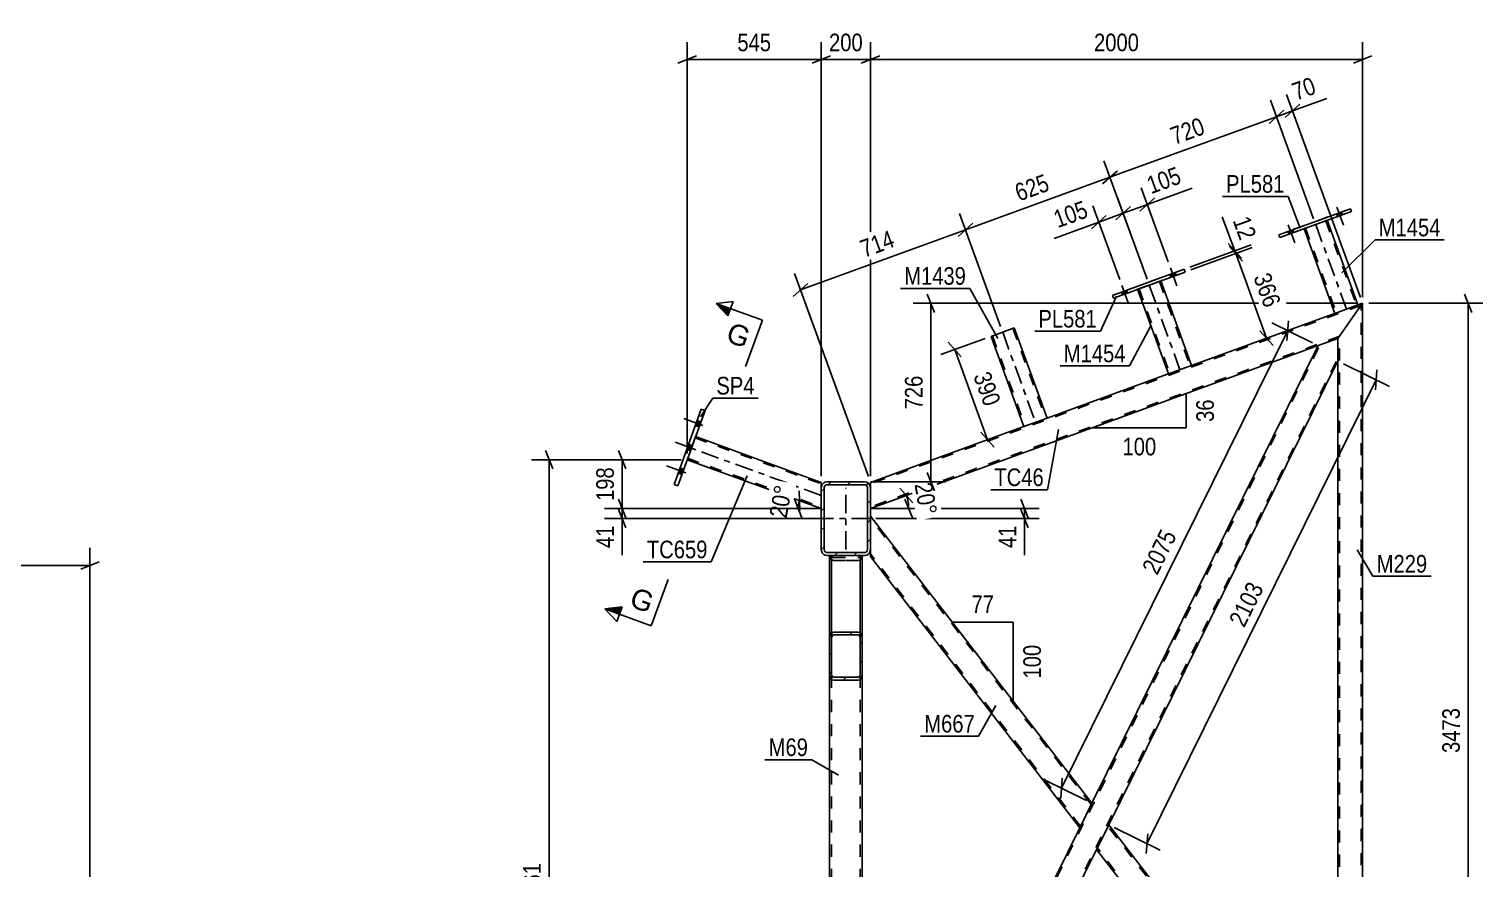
# Model space of a CAD drawing. Header units: millimetres. Extents: x -109 to 1080, y -501 to 340.
# Drawn here: x 662.5 to 898.9, y 49.4 to 186 of the extents above; entities that cross this region are included whole.
import ezdxf

# ---------------------------------------------------------------- set-up
doc = ezdxf.new("R2010")
doc.units = ezdxf.units.MM
doc.linetypes.add('DXK_LINE_DOT2', pattern=[3.9198, 1.9599, -1.9599])
doc.linetypes.add('DXK_LINE_DOT3', pattern=[5.9187, 2.979, -0.9799, 0.9799, -0.9799])
doc.styles.add('Arial', font='ARIAL.TTF', dxfattribs={"height": 0.2})
doc.styles.add('Arial Narrow', font='ARIALN.TTF', dxfattribs={"height": 0.2})

# ---------------------------------------------------------------- blocks, each defined once
blk = doc.blocks.new('Part-389666448-4046 - 3895')
at = {"color": 2, "linetype": 'Continuous'}
for p, q in [((835.34, 60.09), (799.33, 106.76)), ((799.33, 100.21), (799.33, 101.31)), ((833.37, 56.09), (799.33, 100.21)), ((835.34, 60.09), (833.37, 56.09))]:
    blk.add_line(p, q, dxfattribs=at)
at = {"color": 7, "linetype": 'DXK_LINE_DOT2'}
for p, q in [((799.33, 101.31), (799.33, 106.76)), ((835.22, 59.85), (799.33, 106.37)), ((833.49, 56.33), (799.33, 100.61))]:
    blk.add_line(p, q, dxfattribs=at)
blk = doc.blocks.new('Part-389666448-23709 - 3895')
at = {"color": 2, "linetype": 'Continuous'}
for p, q in [((865.72, 152.51), (877.37, 156.75)), ((877.53, 156.3), (865.88, 152.05)), ((877.37, 156.75), (877.37, 156.75)), ((877.37, 156.75), (877.53, 156.3)), ((865.72, 152.51), (865.72, 152.51)), ((865.72, 152.51), (865.88, 152.05))]:
    blk.add_line(p, q, dxfattribs=at)
at = {"color": 7, "linetype": 'DXK_LINE_DOT2'}
for p, q in [((877.37, 156.75), (865.72, 152.51)), ((877.53, 156.3), (865.88, 152.05))]:
    blk.add_line(p, q, dxfattribs=at)
blk = doc.blocks.new('Part-389666448-23708 - 3895')
at = {"color": 7, "linetype": 'DXK_LINE_DOT2'}
for p, q in [((869.83, 153.49), (873.58, 154.86)), ((873.58, 154.86), (869.83, 153.49)), ((873.36, 154.78), (873.36, 154.78)), ((873.36, 154.78), (878.36, 141.02)), ((873.58, 154.86), (873.58, 154.86)), ((869.83, 153.49), (869.83, 153.49)), ((869.83, 153.49), (869.83, 153.49)), ((869.83, 153.49), (869.83, 153.49)), ((870.05, 153.58), (870.05, 153.58)), ((870.05, 153.58), (875.05, 139.82)), ((878.58, 141.1), (874.82, 139.73)), ((874.82, 139.73), (874.82, 139.73)), ((878.34, 141.01), (878.3, 141)), ((878.58, 141.1), (878.58, 141.1)), ((878.58, 141.1), (878.58, 141.1)), ((878.58, 141.1), (878.58, 141.1)), ((878.58, 141.1), (878.58, 141.1))]:
    blk.add_line(p, q, dxfattribs=at)
at = {"color": 7, "linetype": 'DXK_LINE_DOT3'}
blk.add_line((871.71, 154.18), (876.7, 140.42), dxfattribs=at)
at = {"color": 2, "linetype": 'Continuous'}
for p, q in [((878.58, 141.1), (873.58, 154.86)), ((869.83, 153.49), (874.82, 139.73)), ((878.58, 141.1), (874.82, 139.73))]:
    blk.add_line(p, q, dxfattribs=at)
blk = doc.blocks.new('Bolt-389666448-3901 - 3895')
at = {"linetype": 'Continuous'}
for points in [[(771.46, 121.25), (771.76, 122.08), (771.16, 122.3), (770.86, 121.47)], [(771.46, 121.25), (771.76, 122.08), (771.16, 122.3), (770.86, 121.47)], [(771.46, 121.25), (771.76, 122.08), (771.16, 122.3), (770.86, 121.47)], [(770.06, 117.4), (770.36, 118.23), (769.76, 118.44), (769.46, 117.62)], [(770.06, 117.4), (770.36, 118.23), (769.76, 118.44), (769.46, 117.62)], [(768.66, 113.55), (768.96, 114.37), (768.36, 114.59), (768.06, 113.76)], [(768.66, 113.55), (768.96, 114.37), (768.36, 114.59), (768.06, 113.76)], [(768.66, 113.55), (768.96, 114.37), (768.36, 114.59), (768.06, 113.76)]]:
    blk.add_hatch(color=1, dxfattribs=at).paths.add_polyline_path(points)
at = {"color": 1, "linetype": 'Continuous'}
for p, q in [((772.1, 121.49), (768.98, 122.62)), ((772.1, 121.49), (768.98, 122.62)), ((772.1, 121.49), (768.98, 122.62)), ((771.46, 121.25), (770.86, 121.47)), ((771.46, 121.25), (770.86, 121.47)), ((771.46, 121.25), (770.86, 121.47)), ((771.76, 122.08), (771.16, 122.3)), ((771.76, 122.08), (771.16, 122.3)), ((771.76, 122.08), (771.16, 122.3)), ((770.7, 117.63), (767.58, 118.77)), ((770.7, 117.63), (767.58, 118.77)), ((770.36, 118.23), (769.76, 118.44)), ((770.36, 118.23), (769.76, 118.44)), ((770.06, 117.4), (769.46, 117.62)), ((770.06, 117.4), (769.46, 117.62)), ((769.3, 113.78), (766.18, 114.92)), ((769.3, 113.78), (766.18, 114.92)), ((769.3, 113.78), (766.18, 114.92)), ((768.66, 113.55), (768.06, 113.76)), ((768.66, 113.55), (768.06, 113.76)), ((768.66, 113.55), (768.06, 113.76)), ((768.96, 114.37), (768.36, 114.59)), ((768.96, 114.37), (768.36, 114.59)), ((768.96, 114.37), (768.36, 114.59))]:
    blk.add_line(p, q, dxfattribs=at)
blk = doc.blocks.new('Part-389666448-4035 - 3895')
at = {"color": 7, "linetype": 'DXK_LINE_DOT2'}
for p, q in [((797.97, 100.35), (792.69, 100.35)), ((792.69, 100.35), (792.69, 83.62)), ((792.71, 100.35), (792.74, 100.14)), ((793.01, 83.62), (793.01, 100.35)), ((793.01, 100.35), (793.03, 100.35)), ((793.03, 100.32), (793.03, 100.35)), ((793.08, 99.62), (793.21, 99.59)), ((793.33, 100.02), (793.21, 100.06)), ((793.21, 99.59), (793.33, 99.55)), ((793.33, 100.02), (797.33, 100.02)), ((797.33, 99.55), (793.33, 99.55)), ((797.45, 100.06), (797.33, 100.02)), ((797.33, 99.55), (797.57, 99.62)), ((797.63, 100.35), (797.62, 100.32)), ((797.65, 83.62), (797.65, 100.35)), ((797.92, 100.14), (797.95, 100.35)), ((797.97, 83.62), (797.97, 100.35))]:
    blk.add_line(p, q, dxfattribs=at)
for centre, radius, start, end in [((793.58, 100.33), 0.863, 192.9985, 235.0231), ((793.45, 100.41), 0.432, 192.9985, 235.0231), ((797.2, 100.41), 0.432, 304.9769, 347.0015), ((797.08, 100.33), 0.863, 304.9769, 347.0015)]:
    blk.add_arc(centre, radius, start, end, dxfattribs=at)
blk = doc.blocks.new('Part-389666448-4039 - 3895')
at = {"color": 2, "linetype": 'Continuous'}
for p, q in [((836.33, 53.05), (838.06, 56.56)), ((875.33, 8.26), (838.06, 56.56)), ((836.09, 52.57), (836.33, 53.05)), ((872.35, 5.57), (836.09, 52.57)), ((875.33, 6.89), (875.33, 8.26))]:
    blk.add_line(p, q, dxfattribs=at)
at = {"color": 7, "linetype": 'DXK_LINE_DOT2'}
for p, q in [((875.33, 7.87), (837.94, 56.32)), ((836.11, 52.6), (836.33, 53.05)), ((872.58, 5.66), (836.21, 52.81)), ((875.16, 6.6), (872.35, 5.57)), ((875.17, 7.06), (874.93, 6.84)), ((875.16, 6.6), (874.93, 6.84)), ((875.33, 6.89), (875.17, 7.06))]:
    blk.add_line(p, q, dxfattribs=at)
blk = doc.blocks.new('Part-389666448-3912 - 3895')
at = {"linetype": 'Continuous'}
h = blk.add_hatch(dxfattribs=at)
h.set_pattern_fill('', scale=0.7, style=0, pattern_type=0)
h.set_pattern_definition([(45, (791.3278, 101.3105), (-1.57154, 1.57154), [])])
h.paths.add_polyline_path([(791.33, 111.39), (791.33, 101.31), (791.4, 100.94), (791.61, 100.63), (791.92, 100.42), (792.29, 100.35), (798.37, 100.35), (798.74, 100.42), (799.05, 100.63), (799.25, 100.94), (799.33, 101.31), (799.33, 111.39), (799.25, 111.76), (799.05, 112.07), (798.74, 112.28), (798.37, 112.35), (792.29, 112.35), (791.92, 112.28), (791.61, 112.07), (791.4, 111.76)])
h.paths.add_polyline_path([(791.95, 111.73), (792.1, 111.83), (792.29, 111.87), (798.37, 111.87), (798.55, 111.83), (798.71, 111.73), (798.81, 111.57), (798.85, 111.39), (798.85, 101.31), (798.81, 101.13), (798.71, 100.97), (798.55, 100.87), (798.37, 100.83), (792.29, 100.83), (792.1, 100.87), (791.95, 100.97), (791.84, 101.13), (791.81, 101.31), (791.81, 111.39), (791.84, 111.57)])
at = {"color": 2, "linetype": 'Continuous'}
for p, q in [((791.4, 111.76), (791.33, 111.39)), ((791.33, 101.31), (791.33, 111.39)), ((791.81, 111.39), (791.84, 111.57)), ((791.81, 101.31), (791.81, 111.39)), ((792.29, 112.35), (791.92, 112.28)), ((792.1, 111.83), (792.29, 111.87)), ((792.29, 112.35), (798.37, 112.35)), ((792.29, 111.87), (798.37, 111.87)), ((798.74, 112.28), (798.37, 112.35)), ((798.37, 111.87), (798.55, 111.83)), ((798.81, 111.57), (798.85, 111.39)), ((798.85, 101.31), (798.85, 111.39)), ((799.33, 111.39), (799.25, 111.76)), ((799.33, 101.31), (799.33, 111.39)), ((791.33, 101.31), (791.4, 100.94)), ((791.84, 101.13), (791.81, 101.31)), ((791.92, 100.42), (792.29, 100.35)), ((792.29, 100.83), (792.1, 100.87)), ((792.29, 100.83), (798.37, 100.83)), ((792.29, 100.35), (798.37, 100.35)), ((798.55, 100.87), (798.37, 100.83)), ((798.37, 100.35), (798.74, 100.42)), ((798.85, 101.31), (798.81, 101.13)), ((799.25, 100.94), (799.33, 101.31))]:
    blk.add_line(p, q, dxfattribs=at)
at = {"color": 7, "linetype": 'DXK_LINE_DOT3'}
for p, q in [((795.33, 101.35), (795.33, 111.35)), ((790.33, 106.35), (800.33, 106.35))]:
    blk.add_line(p, q, dxfattribs=at)
at = {"color": 2, "linetype": 'Continuous'}
for centre, radius, start, end in [((792.29, 111.39), 0.96, 112.5, 157.5), ((792.29, 111.39), 0.48, 112.5, 157.5), ((798.37, 111.39), 0.48, 22.5, 67.5), ((798.37, 111.39), 0.96, 22.5, 67.5), ((792.29, 101.31), 0.96, 202.5, 247.5), ((792.29, 101.31), 0.48, 202.5, 247.5), ((798.37, 101.31), 0.48, 292.5, 337.5), ((798.37, 101.31), 0.96, 292.5, 337.5)]:
    blk.add_arc(centre, radius, start, end, dxfattribs=at)
blk = doc.blocks.new('Part-389666448-3950 - 3895')
at = {"color": 7, "linetype": 'DXK_LINE_DOT2'}
for p, q in [((770.9, 119.69), (769.53, 115.93)), ((770.81, 119.47), (791.33, 112)), ((769.61, 116.16), (791.33, 108.25)), ((791.33, 112.11), (791.33, 112.25)), ((791.33, 108), (791.33, 111.39))]:
    blk.add_line(p, q, dxfattribs=at)
at = {"color": 2, "linetype": 'Continuous'}
for p, q in [((770.9, 119.69), (791.33, 112.25)), ((769.53, 115.93), (791.33, 108)), ((791.33, 112.25), (791.33, 112.22)), ((791.33, 112.22), (791.33, 112.11)), ((791.33, 112.11), (791.33, 111.39))]:
    blk.add_line(p, q, dxfattribs=at)
at = {"color": 7, "linetype": 'DXK_LINE_DOT3'}
blk.add_line((791.33, 110.13), (770.21, 117.81), dxfattribs=at)
blk = doc.blocks.new('Part-389666448-3956 - 3895')
at = {"color": 7, "linetype": 'DXK_LINE_DOT2'}
for p, q in [((797.97, 100.35), (792.69, 100.35)), ((792.69, 81.05), (792.69, 100.35)), ((793.01, -15.25), (793.01, 100.35)), ((797.65, -15.25), (797.65, 100.35)), ((797.97, 81.05), (797.97, 100.35)), ((792.69, -15.25), (792.69, 4.05)), ((797.97, -15.25), (797.97, 4.05)), ((792.69, -15.25), (797.97, -15.25))]:
    blk.add_line(p, q, dxfattribs=at)
at = {"color": 2, "linetype": 'Continuous'}
for p, q in [((792.69, 4.05), (792.69, 81.05)), ((797.97, 4.05), (797.97, 81.05))]:
    blk.add_line(p, q, dxfattribs=at)
blk = doc.blocks.new('Part-389666448-4038 - 3895')
at = {"color": 2, "linetype": 'Continuous'}
for p, q in [((875.33, 135.66), (872.1, 134.48)), ((875.33, 135.66), (875.33, 131.99)), ((872.1, 134.48), (835.34, 60.09)), ((875.33, 131.99), (838.06, 56.56)), ((798.12, -15.25), (833.37, 56.09)), ((799.83, -20.82), (836.09, 52.57))]:
    blk.add_line(p, q, dxfattribs=at)
at = {"color": 7, "linetype": 'DXK_LINE_DOT2'}
for p, q in [((798.39, -15.25), (872.43, 134.6)), ((799.5, -20.94), (875.33, 132.53)), ((835.34, 60.09), (833.37, 56.09)), ((838.06, 56.56), (836.09, 52.57)), ((798.37, -15.25), (798.12, -15.25)), ((798.63, -15.3), (798.37, -15.25)), ((798.74, -15.32), (798.63, -15.3)), ((798.63, -15.3), (798.74, -15.32)), ((798.63, -15.3), (798.74, -15.32)), ((798.74, -15.32), (798.63, -15.3)), ((799.33, -16.21), (799.25, -15.84)), ((799.25, -15.84), (799.33, -16.21)), ((799.25, -15.84), (799.33, -16.21)), ((799.33, -16.21), (799.25, -15.84)), ((799.33, -21), (799.33, -16.21)), ((799.33, -21), (799.83, -20.82))]:
    blk.add_line(p, q, dxfattribs=at)
blk.add_arc((798.37, -16.21), 0.96, 22.5, 67.5, dxfattribs=at)
blk.add_arc((798.37, -16.21), 0.96, 22.5, 67.5, dxfattribs=at)
blk.add_arc((798.37, -16.21), 0.96, 22.5, 67.5, dxfattribs=at)
blk.add_arc((798.37, -16.21), 0.96, 22.5, 67.5, dxfattribs=at)
blk = doc.blocks.new('Bolt-389666448-23714 - 3895')
at = {"linetype": 'Continuous'}
for points in [[(848.84, 146.36), (848.01, 146.06), (848.18, 145.61), (849, 145.91)], [(840.95, 143.49), (840.12, 143.19), (840.28, 142.74), (841.11, 143.04)]]:
    blk.add_hatch(color=1, dxfattribs=at).paths.add_polyline_path(points)
at = {"color": 1, "linetype": 'Continuous'}
for p, q in [((848.08, 147.15), (849.15, 144.22)), ((840.19, 144.28), (841.26, 141.35)), ((848.01, 146.06), (848.18, 145.61)), ((848.84, 146.36), (849, 145.91)), ((840.12, 143.19), (840.28, 142.74)), ((840.95, 143.49), (841.11, 143.04))]:
    blk.add_line(p, q, dxfattribs=at)
blk = doc.blocks.new('Part-389666448-3996 - 3895')
at = {"color": 7, "linetype": 'DXK_LINE_DOT2'}
for p, q in [((879.09, 141.03), (799.33, 112)), ((878.58, 141.1), (875.1, 139.83)), ((879.19, 141.17), (879.33, 141.37)), ((875.57, 136), (799.33, 108.25)), ((875.33, 135.66), (872.1, 134.48)), ((851.52, 131.25), (848.04, 129.98)), ((828.03, 122.7), (824.55, 121.43)), ((799.33, 112.25), (799.33, 112.22)), ((799.33, 112.22), (799.33, 112.1)), ((799.33, 111.39), (799.33, 108))]:
    blk.add_line(p, q, dxfattribs=at)
at = {"color": 2, "linetype": 'Continuous'}
for p, q in [((875.1, 139.83), (851.52, 131.25)), ((879.33, 141.37), (875.33, 135.66)), ((879.33, 141.37), (878.58, 141.1)), ((872.1, 134.48), (799.33, 108)), ((848.04, 129.98), (828.03, 122.7)), ((824.55, 121.43), (799.33, 112.25)), ((799.33, 112.25), (799.33, 111.74)), ((799.33, 111.74), (799.33, 111.39))]:
    blk.add_line(p, q, dxfattribs=at)
blk = doc.blocks.new('Part-389666448-4012 - 3895')
at = {"color": 2, "linetype": 'Continuous'}
for p, q in [((771.83, 124.14), (767.39, 111.92)), ((767.99, 111.7), (772.43, 123.92)), ((771.83, 124.14), (772.43, 123.92)), ((767.39, 111.92), (767.99, 111.7))]:
    blk.add_line(p, q, dxfattribs=at)
blk = doc.blocks.new('Part-389666448-4033 - 3895')
at = {"linetype": 'Continuous'}
h = blk.add_hatch(dxfattribs=at)
h.set_pattern_fill('', scale=0.7, style=0, pattern_type=0)
h.set_pattern_definition([(45, (792.6878, 81.046), (-1.57154, 1.57154), [])])
h.paths.add_polyline_path([(792.69, 86.97), (792.69, 81.05), (792.74, 80.68), (792.88, 80.38), (793.08, 80.17), (793.33, 80.1), (797.33, 80.1), (797.57, 80.17), (797.78, 80.38), (797.92, 80.68), (797.97, 81.05), (797.97, 86.97), (797.92, 87.34), (797.78, 87.64), (797.57, 87.85), (797.33, 87.92), (793.33, 87.92), (793.08, 87.85), (792.88, 87.64), (792.74, 87.34)])
h.paths.add_polyline_path([(793.1, 87.31), (793.21, 87.41), (793.33, 87.45), (797.33, 87.45), (797.45, 87.41), (797.55, 87.31), (797.62, 87.16), (797.65, 86.97), (797.65, 81.05), (797.62, 80.86), (797.55, 80.71), (797.45, 80.61), (797.33, 80.57), (793.33, 80.57), (793.21, 80.61), (793.1, 80.71), (793.03, 80.86), (793.01, 81.05), (793.01, 86.97), (793.03, 87.16)])
at = {"color": 2, "linetype": 'Continuous'}
for p, q in [((792.69, 86.97), (792.69, 100.35)), ((797.97, 86.97), (797.97, 100.35)), ((793.33, 87.92), (793.08, 87.85)), ((793.21, 87.41), (793.33, 87.45)), ((793.33, 87.92), (797.33, 87.92)), ((793.33, 87.45), (797.33, 87.45)), ((797.57, 87.85), (797.33, 87.92)), ((797.33, 87.45), (797.45, 87.41)), ((792.74, 87.34), (792.69, 86.97)), ((792.69, 81.05), (792.69, 86.97)), ((793.01, 86.97), (793.03, 87.16)), ((793.01, 81.05), (793.01, 86.97)), ((797.62, 87.16), (797.65, 86.97)), ((797.65, 81.05), (797.65, 86.97)), ((797.97, 86.97), (797.92, 87.34)), ((797.97, 81.05), (797.97, 86.97)), ((792.69, 81.05), (792.74, 80.68)), ((793.03, 80.86), (793.01, 81.05)), ((793.33, 80.57), (793.21, 80.61)), ((793.33, 80.57), (797.33, 80.57)), ((797.45, 80.61), (797.33, 80.57)), ((797.65, 81.05), (797.62, 80.86)), ((797.92, 80.68), (797.97, 81.05)), ((793.08, 80.17), (793.33, 80.1)), ((793.33, 80.1), (797.33, 80.1)), ((797.33, 80.1), (797.57, 80.17))]:
    blk.add_line(p, q, dxfattribs=at)
at = {"color": 7, "linetype": 'DXK_LINE_DOT2'}
for p, q in [((792.69, 100.35), (797.97, 100.35)), ((792.74, 100.14), (792.71, 100.35)), ((793.01, 81.05), (793.01, 100.35)), ((793.03, 100.35), (793.03, 100.32)), ((793.33, 99.55), (793.08, 99.62)), ((793.21, 100.06), (793.33, 100.02)), ((793.33, 100.02), (797.33, 100.02)), ((793.33, 99.55), (797.33, 99.55)), ((797.33, 100.02), (797.45, 100.06)), ((797.57, 99.62), (797.33, 99.55)), ((797.62, 100.32), (797.63, 100.35)), ((797.65, 100.35), (797.63, 100.35)), ((797.65, 81.05), (797.65, 100.35)), ((797.95, 100.35), (797.92, 100.14)), ((792.69, 81.05), (792.69, 86.97)), ((797.97, 81.05), (797.97, 86.97))]:
    blk.add_line(p, q, dxfattribs=at)
for centre, radius, start, end in [((793.58, 100.33), 0.863, 192.9985, 235.0231), ((793.45, 100.41), 0.432, 192.9985, 235.0231), ((797.2, 100.41), 0.432, 304.9769, 347.0015), ((797.08, 100.33), 0.863, 304.9769, 347.0015)]:
    blk.add_arc(centre, radius, start, end, dxfattribs=at)
at = {"color": 2, "linetype": 'Continuous'}
for centre, radius, start, end in [((793.58, 87.14), 0.863, 124.9769, 167.0015), ((797.08, 87.14), 0.863, 12.9985, 55.0231), ((793.45, 87.06), 0.432, 124.9769, 167.0015), ((797.2, 87.06), 0.432, 12.9985, 55.0231), ((793.58, 80.88), 0.863, 192.9985, 235.0231), ((793.45, 80.96), 0.432, 192.9985, 235.0231), ((797.2, 80.96), 0.432, 304.9769, 347.0015), ((797.08, 80.88), 0.863, 304.9769, 347.0015)]:
    blk.add_arc(centre, radius, start, end, dxfattribs=at)
blk = doc.blocks.new('Part-389666448-4037 - 3895')
at = {"color": 2, "linetype": 'Continuous'}
for p, q in [((878.85, 140.69), (875.33, 135.66)), ((879.33, 141.37), (878.85, 140.69)), ((879.33, 2.73), (879.33, 141.37)), ((875.33, 8.26), (875.33, 131.99))]:
    blk.add_line(p, q, dxfattribs=at)
at = {"color": 7, "linetype": 'DXK_LINE_DOT2'}
for p, q in [((879.09, 2.98), (879.09, 141.03)), ((879.33, 141.37), (879.19, 141.17)), ((875.33, 135.66), (875.33, 131.99)), ((875.57, 6.64), (875.57, 136)), ((875.33, 6.89), (875.33, 8.26)), ((879.33, 2.73), (875.33, 6.89))]:
    blk.add_line(p, q, dxfattribs=at)
blk = doc.blocks.new('Part-389666448-23711 - 3895')
at = {"color": 2, "linetype": 'Continuous'}
for p, q in [((818.94, 135.99), (822.7, 137.36)), ((822.7, 137.36), (822.7, 137.36)), ((828.03, 122.7), (822.7, 137.36)), ((818.94, 135.99), (818.94, 135.99)), ((818.94, 135.99), (824.27, 121.33)), ((828.03, 122.7), (824.27, 121.33))]:
    blk.add_line(p, q, dxfattribs=at)
at = {"color": 7, "linetype": 'DXK_LINE_DOT2'}
for p, q in [((822.7, 137.36), (818.94, 135.99)), ((822.48, 137.28), (822.48, 137.28)), ((822.48, 137.28), (827.8, 122.62)), ((819.17, 136.08), (819.17, 136.08)), ((819.17, 136.08), (824.49, 121.41)), ((828.03, 122.7), (824.27, 121.33)), ((827.78, 122.61), (827.75, 122.6)), ((828.03, 122.7), (828.03, 122.7)), ((828.03, 122.7), (828.03, 122.7)), ((828.03, 122.7), (828.03, 122.7)), ((828.03, 122.7), (828.03, 122.7))]:
    blk.add_line(p, q, dxfattribs=at)
at = {"color": 7, "linetype": 'DXK_LINE_DOT3'}
blk.add_line((820.82, 136.68), (826.15, 122.02), dxfattribs=at)
blk = doc.blocks.new('Bolt-389666448-23718 - 3895')
at = {"linetype": 'Continuous'}
for points in [[(875.9, 156.21), (875.07, 155.91), (875.24, 155.46), (876.07, 155.76)], [(868.01, 153.34), (867.18, 153.04), (867.35, 152.59), (868.17, 152.89)]]:
    blk.add_hatch(color=1, dxfattribs=at).paths.add_polyline_path(points)
at = {"color": 1, "linetype": 'Continuous'}
for p, q in [((875.15, 157), (876.21, 154.07)), ((875.9, 156.21), (876.07, 155.76)), ((867.25, 154.13), (868.32, 151.2)), ((875.07, 155.91), (875.24, 155.46)), ((867.18, 153.04), (867.35, 152.59)), ((868.01, 153.34), (868.17, 152.89))]:
    blk.add_line(p, q, dxfattribs=at)
blk = doc.blocks.new('Part-389666448-23704 - 3895')
at = {"color": 7, "linetype": 'DXK_LINE_DOT2'}
for p, q in [((842.76, 143.64), (846.52, 145.01)), ((846.52, 145.01), (842.76, 143.64)), ((846.3, 144.93), (846.3, 144.93)), ((846.3, 144.93), (851.29, 131.17)), ((846.52, 145.01), (846.52, 145.01)), ((842.76, 143.64), (842.76, 143.64)), ((842.76, 143.64), (842.76, 143.64)), ((842.76, 143.64), (842.76, 143.64)), ((842.99, 143.73), (842.99, 143.73)), ((842.99, 143.73), (847.99, 129.97)), ((851.52, 131.25), (847.76, 129.88)), ((851.28, 131.16), (851.24, 131.15)), ((851.52, 131.25), (851.52, 131.25)), ((851.52, 131.25), (851.52, 131.25)), ((851.52, 131.25), (851.52, 131.25)), ((851.52, 131.25), (851.52, 131.25)), ((847.76, 129.88), (847.76, 129.88))]:
    blk.add_line(p, q, dxfattribs=at)
at = {"color": 7, "linetype": 'DXK_LINE_DOT3'}
blk.add_line((844.64, 144.33), (849.64, 130.57), dxfattribs=at)
at = {"color": 2, "linetype": 'Continuous'}
for p, q in [((851.52, 131.25), (846.52, 145.01)), ((842.76, 143.64), (847.76, 129.88)), ((851.52, 131.25), (847.76, 129.88))]:
    blk.add_line(p, q, dxfattribs=at)
blk = doc.blocks.new('Part-389666448-23705 - 3895')
at = {"color": 2, "linetype": 'Continuous'}
for p, q in [((838.65, 142.66), (850.3, 146.9)), ((850.3, 146.9), (850.3, 146.9)), ((850.3, 146.9), (850.47, 146.45)), ((850.47, 146.45), (838.82, 142.2)), ((838.65, 142.66), (838.65, 142.66)), ((838.65, 142.66), (838.82, 142.2))]:
    blk.add_line(p, q, dxfattribs=at)
at = {"color": 7, "linetype": 'DXK_LINE_DOT2'}
for p, q in [((850.3, 146.9), (838.65, 142.66)), ((850.47, 146.45), (838.82, 142.2))]:
    blk.add_line(p, q, dxfattribs=at)
blk = doc.blocks.new('Bolt-389666448-23715 - 3895')
at = {"linetype": 'Continuous'}
for points in [[(848.84, 146.36), (848.01, 146.06), (848.18, 145.61), (849, 145.91)], [(840.95, 143.49), (840.12, 143.19), (840.28, 142.74), (841.11, 143.04)]]:
    blk.add_hatch(color=1, dxfattribs=at).paths.add_polyline_path(points)
at = {"color": 1, "linetype": 'Continuous'}
for p, q in [((848.08, 147.15), (849.15, 144.22)), ((840.19, 144.28), (841.26, 141.35)), ((848.01, 146.06), (848.18, 145.61)), ((848.84, 146.36), (849, 145.91)), ((840.12, 143.19), (840.28, 142.74)), ((840.95, 143.49), (841.11, 143.04))]:
    blk.add_line(p, q, dxfattribs=at)
blk = doc.blocks.new('Bolt-389666448-23719 - 3895')
at = {"linetype": 'Continuous'}
for points in [[(875.9, 156.21), (875.07, 155.91), (875.24, 155.46), (876.07, 155.76)], [(868.01, 153.34), (867.18, 153.04), (867.35, 152.59), (868.17, 152.89)]]:
    blk.add_hatch(color=1, dxfattribs=at).paths.add_polyline_path(points)
at = {"color": 1, "linetype": 'Continuous'}
for p, q in [((875.15, 157), (876.21, 154.07)), ((875.9, 156.21), (876.07, 155.76)), ((867.25, 154.13), (868.32, 151.2)), ((875.07, 155.91), (875.24, 155.46)), ((867.18, 153.04), (867.35, 152.59)), ((868.01, 153.34), (868.17, 152.89))]:
    blk.add_line(p, q, dxfattribs=at)
blk = doc.blocks.new('StraightDimension-389666448-16417 - 1389')
at = {"color": 7, "linetype": 'Continuous'}
for p, q in [((670.95, 98.15), (673.95, 99.35)), ((672.45, -145), (672.45, 101.6)), ((-31.28, 98.75), (672.45, 98.75))]:
    blk.add_line(p, q, dxfattribs=at)
blk = doc.blocks.new('StraightDimension-389666448-4170 - 3895')
at = {"color": 7, "linetype": 'Continuous'}
for p, q in [((823.77, 109.5), (824.97, 106.5)), ((800.33, 108), (826.77, 108)), ((824.97, 104.85), (823.77, 107.85)), ((824.37, 106.35), (824.37, 108)), ((800.33, 106.35), (826.77, 106.35))]:
    blk.add_line(p, q, dxfattribs=at)
at = {"color": 0}
blk.add_wipeout([(823.62, 105.83), (819.42, 105.83), (819.42, 100.97), (823.62, 100.97)], dxfattribs=at)
at = {"color": 7, "linetype": 'Continuous'}
blk.add_line((824.37, 106.35), (824.37, 100.44), dxfattribs=at)
blk.add_line((824.37, 106.35), (824.37, 100.44), dxfattribs=at)
at = {"color": 3, "style": 'Arial Narrow'}
blk.add_text('41', height=2.863, rotation=90.0002, dxfattribs=at).set_placement((823.02, 101.57))
blk = doc.blocks.new('AngleDimension-389666448-4087 - 3895')
at = {"color": 7, "linetype": 'Continuous'}
for p, q in [((788.17, 106.5), (786.97, 109.5)), ((787.74, 110.9), (787.85, 107.67)), ((790.39, 108.34), (787.8, 109.28)), ((787.8, 109.28), (791.33, 108)), ((787.57, 108), (791.33, 108))]:
    blk.add_line(p, q, dxfattribs=at)
blk.add_arc((791.33, 108), 3.76, 160.0003, 180, dxfattribs=at)
at = {"color": 0}
blk.add_wipeout([(787.3, 111.99), (783.16, 112.72), (782.04, 106.36), (786.18, 105.63)], dxfattribs=at)
at = {"color": 3, "style": 'Arial Narrow'}
blk.add_text('20°', height=2.863, rotation=80.0021, dxfattribs=at).set_placement((785.69, 106.32))
blk = doc.blocks.new('AngleDimension-389666448-4101 - 3895')
at = {"color": 7, "linetype": 'Continuous'}
for p, q in [((804.09, 111.33), (806.24, 108.92)), ((805.17, 110.12), (799.33, 108)), ((806.14, 106.5), (804.94, 109.5)), ((805.54, 108), (799.33, 108)), ((800.33, 108), (805.54, 108))]:
    blk.add_line(p, q, dxfattribs=at)
blk.add_arc((799.33, 108), 6.21, 0, 19.9997, dxfattribs=at)
at = {"color": 0}
blk.add_wipeout([(806.89, 106.05), (811.03, 106.78), (809.91, 113.14), (805.77, 112.41)], dxfattribs=at)
at = {"color": 3, "style": 'Arial Narrow'}
blk.add_text('20°', height=2.863, rotation=-80.0021, dxfattribs=at).set_placement((806.47, 111.93))
blk = doc.blocks.new('StraightDimension-389666448-12978 - 3895')
at = {"color": 7, "linetype": 'Continuous'}
for p, q in [((897.09, 139.87), (895.89, 142.87)), ((880.33, 141.37), (898.89, 141.37)), ((896.49, 2.44), (896.49, 141.37)), ((880.16, 2.44), (898.89, 2.44)), ((895.89, 3.94), (897.09, 0.94))]:
    blk.add_line(p, q, dxfattribs=at)
at = {"color": 0}
blk.add_wipeout([(895.74, 76.16), (891.54, 76.16), (891.54, 67.65), (895.74, 67.65)], dxfattribs=at)
at = {"color": 3, "style": 'Arial Narrow'}
blk.add_text('3473', height=2.863, rotation=90.0002, dxfattribs=at).set_placement((895.14, 68.25))
blk = doc.blocks.new('StraightDimension-389666448-23531 - 3895')
at = {"color": 7, "linetype": 'Continuous'}
for p, q in [((769.53, 116.93), (769.53, 183.85)), ((791.33, 113.25), (791.33, 183.85)), ((771.03, 181.6), (768.03, 180.4)), ((769.53, 181), (791.33, 181)), ((789.83, 180.4), (792.83, 181.6))]:
    blk.add_line(p, q, dxfattribs=at)
at = {"color": 0}
blk.add_wipeout([(783.77, 181.75), (783.77, 185.95), (777.09, 185.95), (777.09, 181.75)], dxfattribs=at)
at = {"color": 3, "style": 'Arial Narrow'}
blk.add_text('545', height=2.863, dxfattribs=at).set_placement((777.69, 182.35))
blk = doc.blocks.new('StraightDimension-389666448-13136 - 3895')
at = {"color": 7, "linetype": 'Continuous'}
for p, q in [((871.2, 134.93), (864.59, 138.19)), ((867.02, 135.32), (867.27, 138.54)), ((830.39, 62.53), (867.15, 136.93)), ((830.51, 64.14), (830.26, 60.92)), ((834.44, 60.53), (827.83, 63.79))]:
    blk.add_line(p, q, dxfattribs=at)
at = {"color": 0}
blk.add_wipeout([(849.98, 103.88), (846.21, 105.74), (842.44, 98.11), (846.21, 96.25)], dxfattribs=at)
at = {"color": 3, "style": 'Arial Narrow'}
blk.add_text('2075', height=2.863, rotation=63.7072, dxfattribs=at).set_placement((845.94, 97.05))
blk = doc.blocks.new('StraightDimension-389666448-13140 - 3895')
at = {"color": 7, "linetype": 'Continuous'}
for p, q in [((876.22, 131.55), (883.7, 127.85)), ((881.42, 127.31), (881.67, 130.53)), ((844.28, 53.49), (881.54, 128.92)), ((838.96, 56.12), (846.43, 52.43)), ((844.4, 55.1), (844.15, 51.88))]:
    blk.add_line(p, q, dxfattribs=at)
at = {"color": 0}
blk.add_wipeout([(864.12, 95.35), (860.36, 97.21), (856.59, 89.58), (860.35, 87.72)], dxfattribs=at)
at = {"color": 3, "style": 'Arial Narrow'}
blk.add_text('2103', height=2.863, rotation=63.7072, dxfattribs=at).set_placement((860.08, 88.52))
blk = doc.blocks.new('StraightDimension-389666448-13467 - 3895')
at = {"color": 7, "linetype": 'Continuous'}
for p, q in [((809.74, 139.87), (808.54, 142.87)), ((878.33, 141.37), (806.29, 141.37)), ((809.14, 112.35), (809.14, 141.37)), ((808.54, 113.85), (809.74, 110.85)), ((799.37, 112.35), (811.54, 112.35))]:
    blk.add_line(p, q, dxfattribs=at)
at = {"color": 0}
blk.add_wipeout([(808.39, 130.2), (804.19, 130.2), (804.19, 123.52), (808.39, 123.52)], dxfattribs=at)
at = {"color": 3, "style": 'Arial Narrow'}
blk.add_text('726', height=2.863, rotation=90.0002, dxfattribs=at).set_placement((807.79, 124.12))
blk = doc.blocks.new('AngleDimension-389666448-14022 - 3895')
at = {"color": 7, "linetype": 'Continuous'}
for p, q in [((812.51, 89.67), (812.63, 89.51)), ((822.53, 89.51), (812.63, 89.51)), ((822.53, 76.69), (812.63, 89.51)), ((822.53, 76.69), (822.53, 89.51))]:
    blk.add_line(p, q, dxfattribs=at)
at = {"color": 0}
for points in [[(820.01, 90.41), (820.01, 94.61), (815.15, 94.61), (815.15, 90.41)], [(827.63, 86.44), (823.43, 86.44), (823.43, 79.76), (827.63, 79.76)]]:
    blk.add_wipeout(points, dxfattribs=at)
at = {"color": 3, "style": 'Arial Narrow'}
blk.add_text('77', height=2.863, dxfattribs=at).set_placement((815.75, 91.01))
blk.add_text('100', height=2.863, rotation=90.0002, dxfattribs=at).set_placement((827.03, 80.36))
blk = doc.blocks.new('StraightDimension-389666448-21327 - 3895')
at = {"color": 7, "linetype": 'Continuous'}
for p, q in [((768.53, 115.93), (744.23, 115.93)), ((747.68, 114.43), (746.48, 117.43)), ((747.08, -22.52), (747.08, 115.93)), ((746.48, -21.02), (747.68, -24.02)), ((779.05, -22.52), (744.23, -22.52))]:
    blk.add_line(p, q, dxfattribs=at)
at = {"color": 0}
blk.add_wipeout([(746.33, 50.96), (742.13, 50.96), (742.13, 42.45), (746.33, 42.45)], dxfattribs=at)
at = {"color": 3, "style": 'Arial Narrow'}
blk.add_text('3461', height=2.863, rotation=90.0002, dxfattribs=at).set_placement((745.73, 43.05))
blk = doc.blocks.new('StraightDimension-389666448-21495 - 3895')
at = {"color": 7, "linetype": 'Continuous'}
for p, q in [((768.53, 115.93), (756.11, 115.93)), ((758.36, 117.43), (759.56, 114.43)), ((758.96, 108), (758.96, 115.93)), ((759.56, 106.5), (758.36, 109.5)), ((790.33, 108), (756.11, 108))]:
    blk.add_line(p, q, dxfattribs=at)
at = {"color": 0}
blk.add_wipeout([(758.21, 115.31), (754.01, 115.31), (754.01, 108.62), (758.21, 108.62)], dxfattribs=at)
at = {"color": 3, "style": 'Arial Narrow'}
blk.add_text('198', height=2.863, rotation=90.0002, dxfattribs=at).set_placement((757.61, 109.22))
blk = doc.blocks.new('StraightDimension-389666448-21496 - 3895')
at = {"color": 7, "linetype": 'Continuous'}
for p, q in [((758.36, 109.5), (759.56, 106.5)), ((790.33, 108), (756.11, 108)), ((759.56, 104.85), (758.36, 107.85)), ((758.96, 106.35), (758.96, 108)), ((790.33, 106.35), (756.11, 106.35))]:
    blk.add_line(p, q, dxfattribs=at)
at = {"color": 0}
blk.add_wipeout([(758.21, 105.83), (754.01, 105.83), (754.01, 100.97), (758.21, 100.97)], dxfattribs=at)
at = {"color": 7, "linetype": 'Continuous'}
blk.add_line((758.96, 106.35), (758.96, 100.44), dxfattribs=at)
blk.add_line((758.96, 106.35), (758.96, 100.44), dxfattribs=at)
at = {"color": 3, "style": 'Arial Narrow'}
blk.add_text('41', height=2.863, rotation=90.0002, dxfattribs=at).set_placement((757.61, 101.57))
blk = doc.blocks.new('StraightDimension-389666448-23529 - 3895')
at = {"color": 7, "linetype": 'Continuous'}
for p, q in [((799.33, 113.25), (799.33, 183.85)), ((879.33, 142.37), (879.33, 183.85)), ((800.83, 181.6), (797.83, 180.4)), ((799.33, 181), (879.33, 181)), ((877.83, 180.4), (880.83, 181.6))]:
    blk.add_line(p, q, dxfattribs=at)
at = {"color": 0}
blk.add_wipeout([(843.58, 181.75), (843.58, 185.95), (835.07, 185.95), (835.07, 181.75)], dxfattribs=at)
at = {"color": 3, "style": 'Arial Narrow'}
blk.add_text('2000', height=2.863, dxfattribs=at).set_placement((835.67, 182.35))
blk = doc.blocks.new('StraightDimension-389666448-23530 - 3895')
at = {"color": 7, "linetype": 'Continuous'}
for p, q in [((791.33, 113.25), (791.33, 183.85)), ((799.33, 113.25), (799.33, 183.85)), ((789.83, 180.4), (792.83, 181.6)), ((791.33, 181), (799.33, 181)), ((800.83, 181.6), (797.83, 180.4))]:
    blk.add_line(p, q, dxfattribs=at)
at = {"color": 0}
blk.add_wipeout([(798.67, 181.75), (798.67, 185.95), (791.99, 185.95), (791.99, 181.75)], dxfattribs=at)
at = {"color": 3, "style": 'Arial Narrow'}
blk.add_text('200', height=2.863, dxfattribs=at).set_placement((792.59, 182.35))
blk = doc.blocks.new('StraightDimension-389666448-26411 - 3895')
at = {"color": 7, "linetype": 'Continuous'}
for p, q in [((878.99, 142.31), (866.97, 175.33)), ((864.12, 170.62), (866.53, 172.78)), ((871.37, 155.1), (864.35, 174.38)), ((865.33, 171.7), (867.94, 172.65)), ((869.15, 173.73), (866.74, 171.57))]:
    blk.add_line(p, q, dxfattribs=at)
at = {"color": 0}
blk.add_wipeout([(872.74, 175.2), (871.31, 179.14), (866.74, 177.48), (868.18, 173.54)], dxfattribs=at)
at = {"color": 7, "linetype": 'Continuous'}
blk.add_line((867.94, 172.65), (873.49, 174.67), dxfattribs=at)
blk.add_line((867.94, 172.65), (873.49, 174.67), dxfattribs=at)
at = {"color": 3, "style": 'Arial Narrow'}
blk.add_text('70', height=2.863, rotation=20.002, dxfattribs=at).set_placement((868.54, 174.3))
blk = doc.blocks.new('StraightDimension-389666448-26412 - 3895')
at = {"color": 7, "linetype": 'Continuous'}
for p, q in [((864.12, 170.62), (866.53, 172.78)), ((871.37, 155.1), (864.35, 174.38)), ((838.26, 161.85), (865.33, 171.7)), ((844.3, 145.27), (837.29, 164.53)), ((839.47, 162.93), (837.06, 160.77))]:
    blk.add_line(p, q, dxfattribs=at)
at = {"color": 0}
blk.add_wipeout([(854.68, 168.62), (853.24, 172.57), (846.96, 170.28), (848.4, 166.34)], dxfattribs=at)
at = {"color": 3, "style": 'Arial Narrow'}
blk.add_text('720', height=2.863, rotation=20.002, dxfattribs=at).set_placement((848.76, 167.1))
blk = doc.blocks.new('StraightDimension-389666448-26413 - 3895')
at = {"color": 7, "linetype": 'Continuous'}
for p, q in [((844.3, 145.27), (837.29, 164.53)), ((814.77, 153.3), (838.26, 161.85)), ((837.06, 160.77), (839.47, 162.93)), ((815.98, 154.38), (813.57, 152.22)), ((820.48, 137.62), (813.8, 155.98))]:
    blk.add_line(p, q, dxfattribs=at)
at = {"color": 0}
blk.add_wipeout([(829.4, 159.42), (827.97, 163.37), (821.68, 161.08), (823.12, 157.14)], dxfattribs=at)
at = {"color": 3, "style": 'Arial Narrow'}
blk.add_text('625', height=2.863, rotation=20.002, dxfattribs=at).set_placement((823.48, 157.9))
blk = doc.blocks.new('StraightDimension-389666448-26414 - 3895')
at = {"color": 7, "linetype": 'Continuous'}
for p, q in [((813.57, 152.22), (815.98, 154.38)), ((820.48, 137.62), (813.8, 155.98)), ((787.94, 143.53), (814.77, 153.3)), ((789.15, 144.61), (786.74, 142.46)), ((798.99, 113.19), (786.97, 146.21))]:
    blk.add_line(p, q, dxfattribs=at)
at = {"color": 0}
blk.add_wipeout([(804.24, 150.26), (802.81, 154.21), (796.52, 151.92), (797.96, 147.98)], dxfattribs=at)
at = {"color": 3, "style": 'Arial Narrow'}
blk.add_text('714', height=2.863, rotation=20.002, dxfattribs=at).set_placement((798.32, 148.75))
blk = doc.blocks.new('StraightDimension-389666448-26529 - 3895')
at = {"color": 7, "linetype": 'Continuous'}
for p, q in [((844.3, 145.27), (839.42, 158.68)), ((845.54, 158.52), (843.13, 156.36)), ((847.74, 148.09), (843.36, 160.12)), ((839.19, 154.93), (841.6, 157.08)), ((840.39, 156), (844.34, 157.44))]:
    blk.add_line(p, q, dxfattribs=at)
at = {"color": 0}
blk.add_wipeout([(850.86, 160.61), (849.42, 164.56), (843.14, 162.27), (844.57, 158.32)], dxfattribs=at)
at = {"color": 7, "linetype": 'Continuous'}
blk.add_line((844.34, 157.44), (851.61, 160.09), dxfattribs=at)
blk.add_line((844.34, 157.44), (851.61, 160.09), dxfattribs=at)
at = {"color": 3, "style": 'Arial Narrow'}
blk.add_text('105', height=2.863, rotation=20.0077, dxfattribs=at).set_placement((844.93, 159.09))
blk = doc.blocks.new('StraightDimension-389666448-26530 - 3895')
at = {"color": 7, "linetype": 'Continuous'}
for p, q in [((844.3, 145.27), (839.42, 158.68)), ((839.85, 145.22), (835.47, 157.24)), ((836.44, 154.57), (840.39, 156)), ((841.6, 157.08), (839.19, 154.93)), ((835.24, 153.49), (837.65, 155.64))]:
    blk.add_line(p, q, dxfattribs=at)
at = {"color": 0}
blk.add_wipeout([(835.69, 155.09), (834.26, 159.04), (827.98, 156.75), (829.41, 152.8)], dxfattribs=at)
at = {"color": 7, "linetype": 'Continuous'}
blk.add_line((836.44, 154.57), (829.18, 151.92), dxfattribs=at)
blk.add_line((836.44, 154.57), (829.18, 151.92), dxfattribs=at)
at = {"color": 3, "style": 'Arial Narrow'}
blk.add_text('105', height=2.863, rotation=20.0077, dxfattribs=at).set_placement((829.77, 153.57))
blk = doc.blocks.new('StraightDimension-389666448-26561 - 3895')
at = {"color": 7, "linetype": 'Continuous'}
for p, q in [((851.41, 146.79), (861.38, 150.42)), ((859.78, 148.24), (857.63, 150.65)), ((858.71, 149.45), (863.72, 135.69)), ((852.46, 131.59), (866.39, 136.66)), ((862.64, 136.89), (864.79, 134.48))]:
    blk.add_line(p, q, dxfattribs=at)
at = {"color": 0}
blk.add_wipeout([(863.06, 139.68), (867.01, 141.12), (864.72, 147.4), (860.77, 145.96)], dxfattribs=at)
at = {"color": 3, "style": 'Arial Narrow'}
blk.add_text('366', height=2.863, rotation=-69.9925, dxfattribs=at).set_placement((861.54, 145.61))
blk = doc.blocks.new('StraightDimension-389666448-26562 - 3895')
at = {"color": 7, "linetype": 'Continuous'}
for p, q in [((851.24, 147.24), (861.22, 150.87)), ((851.41, 146.79), (861.38, 150.42)), ((857.47, 151.1), (859.62, 148.69)), ((859.78, 148.24), (857.63, 150.65)), ((858.54, 149.9), (858.71, 149.45))]:
    blk.add_line(p, q, dxfattribs=at)
at = {"color": 0}
blk.add_wipeout([(859.07, 150.65), (863.01, 152.08), (861.35, 156.65), (857.41, 155.21)], dxfattribs=at)
at = {"color": 7, "linetype": 'Continuous'}
blk.add_line((858.54, 149.9), (856.52, 155.45), dxfattribs=at)
blk.add_line((858.54, 149.9), (856.52, 155.45), dxfattribs=at)
at = {"color": 3, "style": 'Arial Narrow'}
blk.add_text('12', height=2.863, rotation=-69.9925, dxfattribs=at).set_placement((858.18, 154.85))
blk = doc.blocks.new('StraightDimension-389666448-26585 - 3895')
at = {"color": 7, "linetype": 'Continuous'}
for p, q in [((818, 135.65), (810.76, 133.02)), ((814.09, 132.64), (811.94, 135.05)), ((813.02, 133.84), (818.34, 119.18)), ((823.33, 120.99), (816.09, 118.36)), ((817.27, 120.39), (819.42, 117.97))]:
    blk.add_line(p, q, dxfattribs=at)
at = {"color": 0}
blk.add_wipeout([(817.52, 123.63), (821.47, 125.06), (819.19, 131.34), (815.24, 129.91)], dxfattribs=at)
at = {"color": 3, "style": 'Arial Narrow'}
blk.add_text('390', height=2.863, rotation=-70.0384, dxfattribs=at).set_placement((816.01, 129.55))
blk = doc.blocks.new('AngleDimension-389666448-28797 - 3895')
at = {"color": 7, "linetype": 'Continuous'}
for p, q in [((835.43, 121.14), (850.65, 126.68)), ((850, 126.44), (850.65, 126.68)), ((850.65, 121.14), (850.65, 126.68)), ((835.43, 121.14), (850.65, 121.14))]:
    blk.add_line(p, q, dxfattribs=at)
at = {"color": 0}
for points in [[(855.75, 126.34), (851.55, 126.34), (851.55, 121.48), (855.75, 121.48)], [(846.38, 116.04), (846.38, 120.24), (839.7, 120.24), (839.7, 116.04)]]:
    blk.add_wipeout(points, dxfattribs=at)
at = {"color": 3, "style": 'Arial Narrow'}
blk.add_text('36', height=2.863, rotation=90.0002, dxfattribs=at).set_placement((855.15, 122.08))
blk.add_text('100', height=2.863, dxfattribs=at).set_placement((840.3, 116.64))
blk = doc.blocks.new('Mark-389666448-13112 - 3895')
at = {"color": 0}
blk.add_wipeout([(827.5, 111.65), (827.5, 114.65), (819.47, 114.65), (819.47, 111.65)], dxfattribs=at)
blk.add_wipeout([(827.5, 111.65), (827.5, 114.65), (819.47, 114.65), (819.47, 111.65)], dxfattribs=at)
at = {"color": 30, "linetype": 'Continuous'}
for p in [(829.92, 120.85), (818.87, 111.05)]:
    blk.add_line(p, (828.1, 111.05), dxfattribs=at)
at = {"color": 3, "style": 'Arial Narrow'}
blk.add_text('TC46', height=2.863, dxfattribs=at).set_placement((819.47, 111.65))
blk = doc.blocks.new('Mark-389666448-26437 - 3895')
at = {"color": 0}
blk.add_wipeout([(840.81, 131.78), (840.81, 134.78), (830.76, 134.78), (830.76, 131.78)], dxfattribs=at)
blk.add_wipeout([(840.81, 131.78), (840.81, 134.78), (830.76, 134.78), (830.76, 131.78)], dxfattribs=at)
at = {"color": 30, "linetype": 'Continuous'}
for p in [(844.92, 137.72), (830.16, 131.18)]:
    blk.add_line(p, (841.41, 131.18), dxfattribs=at)
at = {"color": 3, "style": 'Arial Narrow'}
blk.add_text('M1454', height=2.863, dxfattribs=at).set_placement((830.76, 131.78))
blk = doc.blocks.new('Mark-389666448-13115 - 3895')
at = {"color": 0}
blk.add_wipeout([(889.85, 97.58), (889.85, 100.58), (881.62, 100.58), (881.62, 97.58)], dxfattribs=at)
blk.add_wipeout([(889.85, 97.58), (889.85, 100.58), (881.62, 100.58), (881.62, 97.58)], dxfattribs=at)
at = {"color": 30, "linetype": 'Continuous'}
for p, q in [((878.46, 101.29), (881.02, 96.98)), ((881.02, 96.98), (890.45, 96.98))]:
    blk.add_line(p, q, dxfattribs=at)
at = {"color": 3, "style": 'Arial Narrow'}
blk.add_text('M229', height=2.863, dxfattribs=at).set_placement((881.62, 97.58))
blk = doc.blocks.new('Mark-389666448-3946 - 3895')
at = {"color": 0}
blk.add_wipeout([(772.85, 99.91), (772.85, 102.91), (762.98, 102.91), (762.98, 99.91)], dxfattribs=at)
blk.add_wipeout([(772.85, 99.91), (772.85, 102.91), (762.98, 102.91), (762.98, 99.91)], dxfattribs=at)
at = {"color": 30, "linetype": 'Continuous'}
for p in [(779.29, 113.31), (762.38, 99.31)]:
    blk.add_line(p, (773.45, 99.31), dxfattribs=at)
at = {"color": 3, "style": 'Arial Narrow'}
blk.add_text('TC659', height=2.863, dxfattribs=at).set_placement((762.98, 99.91))
blk = doc.blocks.new('Mark-389666448-3952 - 3895')
at = {"color": 0}
blk.add_wipeout([(789.18, 67.75), (789.18, 70.75), (782.78, 70.75), (782.78, 67.75)], dxfattribs=at)
blk.add_wipeout([(789.18, 67.75), (789.18, 70.75), (782.78, 70.75), (782.78, 67.75)], dxfattribs=at)
at = {"color": 30, "linetype": 'Continuous'}
for p in [(782.18, 67.15), (794.11, 64.65)]:
    blk.add_line(p, (789.78, 67.15), dxfattribs=at)
at = {"color": 3, "style": 'Arial Narrow'}
blk.add_text('M69', height=2.863, dxfattribs=at).set_placement((782.78, 67.75))
blk = doc.blocks.new('Mark-389666448-26459 - 3895')
at = {"color": 0}
blk.add_wipeout([(814.86, 144.38), (814.86, 147.38), (804.81, 147.38), (804.81, 144.38)], dxfattribs=at)
blk.add_wipeout([(814.86, 144.38), (814.86, 147.38), (804.81, 147.38), (804.81, 144.38)], dxfattribs=at)
at = {"color": 30, "linetype": 'Continuous'}
for p in [(804.21, 143.78), (820.04, 135.66)]:
    blk.add_line(p, (815.46, 143.78), dxfattribs=at)
at = {"color": 3, "style": 'Arial Narrow'}
blk.add_text('M1439', height=2.863, dxfattribs=at).set_placement((804.81, 144.38))
blk = doc.blocks.new('Mark-389666448-4008 - 3895')
at = {"color": 0}
blk.add_wipeout([(780.49, 126.54), (780.49, 129.54), (774.28, 129.54), (774.28, 126.54)], dxfattribs=at)
blk.add_wipeout([(780.49, 126.54), (780.49, 129.54), (774.28, 129.54), (774.28, 126.54)], dxfattribs=at)
at = {"color": 30, "linetype": 'Continuous'}
for p, q in [((771.69, 122.88), (773.68, 125.94)), ((773.68, 125.94), (781.09, 125.94))]:
    blk.add_line(p, q, dxfattribs=at)
at = {"color": 3, "style": 'Arial Narrow'}
blk.add_text('SP4', height=2.863, dxfattribs=at).set_placement((774.28, 126.54))
blk = doc.blocks.new('Mark-389666448-26450 - 3895')
at = {"color": 0}
blk.add_wipeout([(836.14, 137.42), (836.14, 140.42), (826.63, 140.42), (826.63, 137.42)], dxfattribs=at)
blk.add_wipeout([(836.14, 137.42), (836.14, 140.42), (826.63, 140.42), (826.63, 137.42)], dxfattribs=at)
at = {"color": 30, "linetype": 'Continuous'}
for p in [(839.33, 142.5), (826.03, 136.82)]:
    blk.add_line(p, (836.74, 136.82), dxfattribs=at)
at = {"color": 3, "style": 'Arial Narrow'}
blk.add_text('PL581', height=2.863, dxfattribs=at).set_placement((826.63, 137.42))
blk = doc.blocks.new('Mark-389666448-4042 - 3895')
at = {"color": 0}
blk.add_wipeout([(816.3, 71.58), (816.3, 74.58), (808.08, 74.58), (808.08, 71.58)], dxfattribs=at)
blk.add_wipeout([(816.3, 71.58), (816.3, 74.58), (808.08, 74.58), (808.08, 71.58)], dxfattribs=at)
at = {"color": 30, "linetype": 'Continuous'}
for p in [(819.73, 75.97), (807.48, 70.98)]:
    blk.add_line(p, (816.9, 70.98), dxfattribs=at)
at = {"color": 3, "style": 'Arial Narrow'}
blk.add_text('M667', height=2.863, dxfattribs=at).set_placement((808.08, 71.58))
blk = doc.blocks.new('Mark-389666448-26453 - 3895')
at = {"color": 0}
blk.add_wipeout([(892, 152.26), (892, 155.26), (881.95, 155.26), (881.95, 152.26)], dxfattribs=at)
blk.add_wipeout([(892, 152.26), (892, 155.26), (881.95, 155.26), (881.95, 152.26)], dxfattribs=at)
at = {"color": 30, "linetype": 'Continuous'}
for p, q in [((875.95, 146.33), (881.35, 151.66)), ((881.35, 151.66), (892.6, 151.66))]:
    blk.add_line(p, q, dxfattribs=at)
at = {"color": 3, "style": 'Arial Narrow'}
blk.add_text('M1454', height=2.863, dxfattribs=at).set_placement((881.95, 152.26))
blk = doc.blocks.new('Mark-389666448-26456 - 3895')
at = {"color": 0}
blk.add_wipeout([(866.64, 159.35), (866.64, 162.35), (857.14, 162.35), (857.14, 159.35)], dxfattribs=at)
blk.add_wipeout([(866.64, 159.35), (866.64, 162.35), (857.14, 162.35), (857.14, 159.35)], dxfattribs=at)
at = {"color": 30, "linetype": 'Continuous'}
for p in [(856.54, 158.75), (869.17, 153.57)]:
    blk.add_line(p, (867.24, 158.75), dxfattribs=at)
at = {"color": 3, "style": 'Arial Narrow'}
blk.add_text('PL581', height=2.863, dxfattribs=at).set_placement((857.14, 159.35))
blk = doc.blocks.new('SectionMark-389666448-27711 - 3895')
at = {"color": 6, "linetype": 'Continuous'}
for p, q in [((774.24, 141.34), (777.02, 141.66)), ((758.09, 89.64), (756.16, 91.67))]:
    blk.add_line(p, q, dxfattribs=at)
at = {"color": 0, "linetype": 'Continuous'}
for points in [[(779.02, 134.01), (780.22, 137.3), (776.81, 138.54), (775.61, 135.25)], [(763.34, 90.92), (764.54, 94.21), (761.13, 95.45), (759.93, 92.16)]]:
    blk.add_wipeout(points, dxfattribs=at)
at = {"linetype": 'Continuous'}
for points in [[(776.59, 140.48), (776.16, 139.31), (774.24, 141.34)], [(758.94, 91.99), (758.51, 90.81), (756.16, 91.67)]]:
    blk.add_hatch(color=6, dxfattribs=at).paths.add_polyline_path(points)
at = {"color": 6, "linetype": 'Continuous'}
for p, q in [((781.76, 138.6), (774.24, 141.34)), ((774.24, 141.34), (776.16, 139.31)), ((776.16, 139.31), (777.02, 141.66)), ((781.76, 138.6), (779.02, 131.08)), ((763.68, 88.93), (766.42, 96.45)), ((756.16, 91.67), (758.94, 91.99)), ((763.68, 88.93), (756.16, 91.67)), ((758.94, 91.99), (758.09, 89.64))]:
    blk.add_line(p, q, dxfattribs=at)
at = {"color": 3, "linetype": 'Continuous', "style": 'Arial'}
for p in [(775.61, 135.25), (759.93, 92.16)]:
    blk.add_text('G', height=3.34, rotation=-20.002, dxfattribs=at).set_placement(p)

msp = doc.modelspace()

# ---------------------------------------------------------------- block references
for name in ['Part-389666448-23709 - 3895', 'Bolt-389666448-23718 - 3895', 'Bolt-389666448-23719 - 3895', 'Part-389666448-23708 - 3895', 'Part-389666448-23705 - 3895', 'Bolt-389666448-23714 - 3895', 'Bolt-389666448-23715 - 3895', 'Part-389666448-23704 - 3895', 'Part-389666448-3996 - 3895', 'Part-389666448-4037 - 3895', 'Part-389666448-23711 - 3895', 'Part-389666448-4038 - 3895', 'Part-389666448-4012 - 3895', 'Bolt-389666448-3901 - 3895', 'Part-389666448-3950 - 3895', 'Part-389666448-3912 - 3895', 'Part-389666448-4046 - 3895', 'StraightDimension-389666448-16417 - 1389', 'Part-389666448-4035 - 3895', 'Part-389666448-3956 - 3895', 'Part-389666448-4033 - 3895', 'Part-389666448-4039 - 3895']:
    msp.add_blockref(name, (0, 0))

# ---------------------------------------------------------------- next in the draw order: block references
for name in ['StraightDimension-389666448-12978 - 3895', 'AngleDimension-389666448-4087 - 3895', 'StraightDimension-389666448-4170 - 3895', 'Mark-389666448-3952 - 3895']:
    msp.add_blockref(name, (0, 0))

# ---------------------------------------------------------------- next in the draw order: block references
for name in ['StraightDimension-389666448-23531 - 3895', 'StraightDimension-389666448-13136 - 3895', 'AngleDimension-389666448-4101 - 3895']:
    msp.add_blockref(name, (0, 0))

# ---------------------------------------------------------------- next in the draw order: block references
for name in ['StraightDimension-389666448-13140 - 3895', 'Mark-389666448-4008 - 3895', 'StraightDimension-389666448-21327 - 3895', 'AngleDimension-389666448-14022 - 3895']:
    msp.add_blockref(name, (0, 0))

# ---------------------------------------------------------------- next in the draw order: block references
for name in ['StraightDimension-389666448-13467 - 3895', 'StraightDimension-389666448-21495 - 3895', 'Mark-389666448-13115 - 3895', 'Mark-389666448-4042 - 3895']:
    msp.add_blockref(name, (0, 0))

# ---------------------------------------------------------------- next in the draw order: block references
for name in ['StraightDimension-389666448-23529 - 3895', 'StraightDimension-389666448-21496 - 3895']:
    msp.add_blockref(name, (0, 0))

# ---------------------------------------------------------------- next in the draw order: block references
for name in ['StraightDimension-389666448-23530 - 3895', 'StraightDimension-389666448-26411 - 3895', 'AngleDimension-389666448-28797 - 3895', 'Mark-389666448-3946 - 3895']:
    msp.add_blockref(name, (0, 0))

# ---------------------------------------------------------------- next in the draw order: block references
for name in ['StraightDimension-389666448-26412 - 3895', 'Mark-389666448-26453 - 3895', 'SectionMark-389666448-27711 - 3895']:
    msp.add_blockref(name, (0, 0))

# ---------------------------------------------------------------- next in the draw order: block references
msp.add_blockref('StraightDimension-389666448-26413 - 3895', (0, 0))

# ---------------------------------------------------------------- next in the draw order: block references
for name in ['StraightDimension-389666448-26529 - 3895', 'StraightDimension-389666448-26414 - 3895', 'Mark-389666448-26437 - 3895']:
    msp.add_blockref(name, (0, 0))

# ---------------------------------------------------------------- next in the draw order: block references
for name in ['StraightDimension-389666448-26530 - 3895', 'StraightDimension-389666448-26561 - 3895', 'Mark-389666448-26450 - 3895', 'StraightDimension-389666448-26585 - 3895']:
    msp.add_blockref(name, (0, 0))

# ---------------------------------------------------------------- next in the draw order: block references
for name in ['StraightDimension-389666448-26562 - 3895', 'Mark-389666448-26459 - 3895', 'Mark-389666448-13112 - 3895']:
    msp.add_blockref(name, (0, 0))

# ---------------------------------------------------------------- next in the draw order: block references
msp.add_blockref('Mark-389666448-26456 - 3895', (0, 0))

doc.saveas('drawing.dxf')
